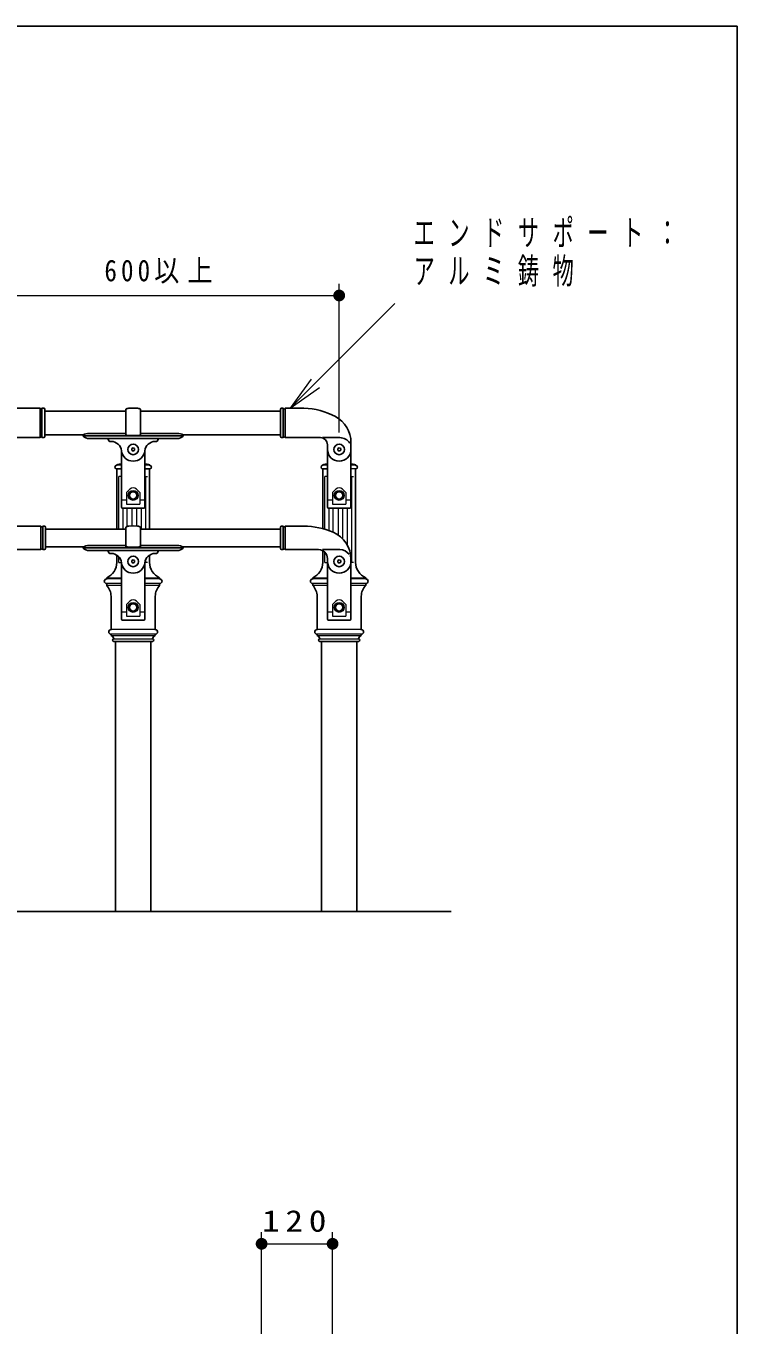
# Model space of a CAD drawing. Units: millimetres on the paper, scale 1:20. Extents: x -365 to 0, y 0 to 257.
# Drawn here: x -60.4 to 0, y 146.6 to 257 of the extents above; entities that cross this region are included whole.
import ezdxf

# ---------------------------------------------------------------- set-up
doc = ezdxf.new("R2010")
doc.units = ezdxf.units.MM
doc.layers.add('1_20', color=3, linetype='Continuous', lineweight=25)
doc.layers.add('NAKAMURA図枠', color=7, linetype='Continuous', lineweight=13)
doc.styles.add('ＭＳ ゴシック', font='')
doc.styles.get('ＭＳ ゴシック').set_extended_font_data('MS Gothic')

# ---------------------------------------------------------------- blocks, each defined once
blk = doc.blocks.new('open_arrow')
at = {"color": 0, "linetype": 'Continuous', "lineweight": -2}
blk.add_lwpolyline([(7.5, 1.25), (0, 0), (7.5, -1.25)], dxfattribs=at)
blk = doc.blocks.new('filled_dot')
at = {"color": 0, "linetype": 'Continuous', "lineweight": -2, "const_width": 1.25}
blk.add_lwpolyline([(-0.625, 0, 1), (0.625, 0, 1)], format="xyb", close=True, dxfattribs=at)

msp = doc.modelspace()

# ---------------------------------------------------------------- linework, layer by layer
at = {"layer": '1_20', "color": 7, "lineweight": 13}
for p, q in [((-63.786, 234.112), (-33.786, 234.112)), ((-33.786, 222.487), (-33.786, 235.112)), ((-37.942, 224.537), (-29.05, 233.429)), ((-52.286, 219.737), (-52.682, 219.737)), ((-49.891, 219.737), (-50.286, 219.737)), ((-34.786, 219.737), (-35.182, 219.737)), ((-32.391, 219.737), (-32.786, 219.737)), ((-52.286, 219.687), (-52.682, 219.687)), ((-52.345, 218.737), (-52.493, 218.737)), ((-52.493, 214.275), (-52.493, 218.737)), ((-49.891, 219.687), (-50.286, 219.687)), ((-50.228, 218.737), (-50.08, 218.737)), ((-50.228, 218.737), (-50.228, 214.275)), ((-34.786, 219.687), (-35.182, 219.687)), ((-34.845, 218.737), (-34.993, 218.737)), ((-34.993, 214.255), (-34.993, 218.737)), ((-32.391, 219.687), (-32.786, 219.687)), ((-32.391, 219.387), (-32.786, 219.387)), ((-32.728, 218.737), (-32.58, 218.737)), ((-32.728, 218.737), (-32.728, 211.437)), ((-51.861, 217.383), (-51.567, 217.672)), ((-50.711, 217.383), (-51.006, 217.672)), ((-34.361, 217.383), (-34.067, 217.672)), ((-33.211, 217.383), (-33.506, 217.672)), ((-52.286, 216.766), (-51.861, 216.766)), ((-51.861, 217.383), (-51.861, 216.379)), ((-50.711, 217.383), (-50.711, 216.379)), ((-50.711, 216.766), (-50.286, 216.766)), ((-34.786, 216.766), (-34.361, 216.766)), ((-34.361, 217.383), (-34.361, 216.379)), ((-33.211, 217.383), (-33.211, 216.379)), ((-33.211, 216.766), (-32.786, 216.766)), ((-52.169, 216.037), (-52.169, 214.275)), ((-51.861, 216.379), (-50.711, 216.379)), ((-51.791, 214.494), (-51.791, 216.037)), ((-51.386, 216.037), (-51.386, 214.53)), ((-50.976, 214.53), (-50.976, 216.037)), ((-50.582, 214.275), (-50.582, 216.037)), ((-34.669, 216.037), (-34.669, 214.149)), ((-34.361, 216.379), (-33.211, 216.379)), ((-34.291, 214.001), (-34.291, 216.037)), ((-33.886, 216.037), (-33.886, 213.779)), ((-33.476, 213.431), (-33.476, 216.037)), ((-33.082, 212.887), (-33.082, 216.037)), ((-34.993, 211.437), (-34.993, 212.292)), ((-52.493, 211.437), (-52.493, 211.902)), ((-52.493, 211.437), (-52.345, 211.437)), ((-50.228, 211.666), (-50.228, 211.437)), ((-50.08, 211.437), (-50.228, 211.437)), ((-34.993, 211.437), (-34.845, 211.437)), ((-32.58, 211.437), (-32.728, 211.437)), ((-53.536, 210.137), (-52.286, 210.137)), ((-52.286, 210.037), (-53.536, 210.037)), ((-50.286, 210.137), (-49.036, 210.137)), ((-49.036, 210.037), (-50.286, 210.037)), ((-36.036, 210.137), (-34.786, 210.137)), ((-34.786, 210.037), (-36.036, 210.037)), ((-32.786, 210.137), (-31.536, 210.137)), ((-31.536, 210.037), (-32.786, 210.037)), ((-52.286, 209.637), (-53.536, 209.637)), ((-52.286, 209.487), (-53.536, 209.487)), ((-49.036, 209.637), (-50.286, 209.637)), ((-49.036, 209.487), (-50.286, 209.487)), ((-34.786, 209.637), (-36.036, 209.637)), ((-34.786, 209.487), (-36.036, 209.487)), ((-31.536, 209.637), (-32.786, 209.637)), ((-31.536, 209.487), (-32.786, 209.487)), ((-51.861, 207.87), (-51.567, 208.16)), ((-51.861, 207.87), (-51.861, 206.867)), ((-50.711, 207.87), (-51.006, 208.16)), ((-50.711, 207.87), (-50.711, 206.867)), ((-34.361, 207.87), (-34.067, 208.16)), ((-34.361, 207.87), (-34.361, 206.867)), ((-33.211, 207.87), (-33.506, 208.16)), ((-33.211, 207.87), (-33.211, 206.867)), ((-52.286, 207.254), (-51.861, 207.254)), ((-51.861, 206.867), (-50.711, 206.867)), ((-50.711, 207.254), (-50.286, 207.254)), ((-34.786, 207.254), (-34.361, 207.254)), ((-34.361, 206.867), (-33.211, 206.867)), ((-33.211, 207.254), (-32.786, 207.254)), ((-49.411, 205.737), (-53.161, 205.737)), ((-31.911, 205.737), (-35.661, 205.737)), ((-49.411, 205.337), (-53.161, 205.337)), ((-53.161, 205.237), (-49.411, 205.237)), ((-52.936, 204.937), (-49.636, 204.937)), ((-31.911, 205.337), (-35.661, 205.337)), ((-35.661, 205.237), (-31.911, 205.237)), ((-35.436, 204.937), (-32.136, 204.937)), ((-40.377, 123.792), (-40.377, 154.567)), ((-40.377, 153.567), (-34.348, 153.567)), ((-34.348, 136.335), (-34.348, 154.567))]:
    msp.add_line(p, q, dxfattribs=at)
at = {"layer": '1_20'}
for p, q in [((-63.786, 224.537), (-59.186, 224.537)), ((-59.186, 224.537), (-59.186, 222.037)), ((-59.036, 224.537), (-58.886, 224.537)), ((-59.036, 224.537), (-59.036, 222.037)), ((-58.786, 224.437), (-58.786, 222.137)), ((-58.786, 224.287), (-51.911, 224.287)), ((-51.911, 224.45), (-51.911, 222.272)), ((-51.661, 224.54), (-51.286, 224.55)), ((-50.911, 224.54), (-51.286, 224.55)), ((-50.661, 224.45), (-50.661, 222.272)), ((-50.661, 224.287), (-38.786, 224.287)), ((-38.786, 222.137), (-38.786, 224.437)), ((-38.536, 224.537), (-38.686, 224.537)), ((-38.536, 222.037), (-38.536, 224.537)), ((-38.386, 222.037), (-38.386, 224.537)), ((-36.786, 224.537), (-38.386, 224.537)), ((-63.786, 222.037), (-59.186, 222.037)), ((-59.036, 222.037), (-58.886, 222.037)), ((-58.786, 222.287), (-55.509, 222.287)), ((-55.536, 222.175), (-55.536, 222.267)), ((-55.046, 222.391), (-51.944, 222.391)), ((-55.036, 222.204), (-51.286, 222.204)), ((-55.036, 221.962), (-54.955, 221.962)), ((-54.618, 221.962), (-53.955, 221.962)), ((-53.618, 221.962), (-48.955, 221.962)), ((-51.919, 222.366), (-51.919, 222.28)), ((-51.911, 222.272), (-51.895, 222.272)), ((-51.661, 222.207), (-50.911, 222.207)), ((-51.286, 222.204), (-47.536, 222.204)), ((-50.677, 222.272), (-50.661, 222.272)), ((-50.654, 222.366), (-50.654, 222.28)), ((-50.629, 222.391), (-47.536, 222.391)), ((-48.618, 221.962), (-47.955, 221.962)), ((-47.618, 221.962), (-47.536, 221.962)), ((-47.063, 222.287), (-38.786, 222.287)), ((-47.036, 222.175), (-47.036, 222.267)), ((-38.536, 222.037), (-38.686, 222.037)), ((-35.386, 222.037), (-38.386, 222.037)), ((-33.736, 222.037), (-35.209, 222.037)), ((-53.411, 221.899), (-53.361, 221.775)), ((-53.269, 221.712), (-53.151, 221.712)), ((-52.286, 220.866), (-52.286, 216.137)), ((-51.286, 221.181), (-51.411, 221.109)), ((-51.411, 220.965), (-51.411, 221.109)), ((-51.286, 220.893), (-51.411, 220.965)), ((-51.161, 221.109), (-51.286, 221.181)), ((-51.161, 220.965), (-51.286, 220.893)), ((-51.161, 220.965), (-51.161, 221.109)), ((-50.286, 220.866), (-50.286, 216.137)), ((-49.304, 221.712), (-49.422, 221.712)), ((-49.161, 221.899), (-49.211, 221.775)), ((-34.786, 221.037), (-34.786, 221.437)), ((-34.786, 220.866), (-34.786, 216.137)), ((-33.786, 221.181), (-33.911, 221.109)), ((-33.911, 220.965), (-33.911, 221.109)), ((-33.786, 220.893), (-33.911, 220.965)), ((-33.661, 221.109), (-33.786, 221.181)), ((-33.661, 220.965), (-33.786, 220.893)), ((-33.661, 220.965), (-33.661, 221.109)), ((-32.786, 221.037), (-32.786, 221.622)), ((-32.786, 220.866), (-32.786, 216.137)), ((-52.682, 219.737), (-52.682, 219.687)), ((-49.891, 219.737), (-49.891, 219.687)), ((-35.182, 219.737), (-35.182, 219.687)), ((-32.391, 219.737), (-32.391, 219.687)), ((-52.286, 219.387), (-52.682, 219.387)), ((-52.682, 214.275), (-52.682, 219.387)), ((-49.891, 219.387), (-50.286, 219.387)), ((-49.891, 214.275), (-49.891, 219.387)), ((-34.786, 219.387), (-35.182, 219.387)), ((-35.182, 214.308), (-35.182, 219.387)), ((-32.391, 211.437), (-32.391, 219.387)), ((-51.474, 217.462), (-51.662, 217.137)), ((-51.662, 217.137), (-51.474, 216.812)), ((-51.099, 217.462), (-51.474, 217.462)), ((-51.474, 216.812), (-51.099, 216.812)), ((-50.911, 217.137), (-51.099, 217.462)), ((-51.099, 216.812), (-50.911, 217.137)), ((-33.974, 217.462), (-34.162, 217.137)), ((-34.162, 217.137), (-33.974, 216.812)), ((-33.599, 217.462), (-33.974, 217.462)), ((-33.974, 216.812), (-33.599, 216.812)), ((-33.411, 217.137), (-33.599, 217.462)), ((-33.599, 216.812), (-33.411, 217.137)), ((-52.186, 216.037), (-50.386, 216.037)), ((-34.686, 216.037), (-32.886, 216.037)), ((-63.719, 214.525), (-59.119, 214.525)), ((-59.119, 214.525), (-59.119, 212.525)), ((-58.969, 214.525), (-58.819, 214.525)), ((-58.969, 214.525), (-58.969, 212.525)), ((-58.719, 214.425), (-58.719, 212.625)), ((-58.719, 214.275), (-51.911, 214.275)), ((-51.911, 214.437), (-51.911, 212.76)), ((-51.661, 214.527), (-51.286, 214.537)), ((-50.911, 214.527), (-51.286, 214.537)), ((-50.661, 214.437), (-50.661, 212.76)), ((-50.661, 214.275), (-38.786, 214.275)), ((-38.786, 212.625), (-38.786, 214.425)), ((-38.536, 214.525), (-38.686, 214.525)), ((-38.536, 212.525), (-38.536, 214.525)), ((-38.386, 212.525), (-38.386, 214.525)), ((-36.786, 214.525), (-38.386, 214.525)), ((-63.719, 212.525), (-59.119, 212.525)), ((-58.969, 212.525), (-58.819, 212.525)), ((-58.719, 212.775), (-55.494, 212.775)), ((-55.536, 212.662), (-55.536, 212.754)), ((-55.046, 212.878), (-51.944, 212.878)), ((-55.036, 212.692), (-51.286, 212.692)), ((-55.036, 212.45), (-54.955, 212.45)), ((-54.618, 212.45), (-53.955, 212.45)), ((-53.618, 212.45), (-48.955, 212.45)), ((-53.411, 212.387), (-53.361, 212.263)), ((-53.269, 212.2), (-53.151, 212.2)), ((-52.682, 211.437), (-52.682, 212.064)), ((-51.919, 212.853), (-51.919, 212.767)), ((-51.911, 212.76), (-51.778, 212.76)), ((-51.661, 212.737), (-50.911, 212.737)), ((-51.286, 212.692), (-47.536, 212.692)), ((-50.795, 212.76), (-50.661, 212.76)), ((-50.654, 212.853), (-50.654, 212.767)), ((-50.629, 212.878), (-47.536, 212.878)), ((-49.891, 211.437), (-49.891, 212.064)), ((-49.304, 212.2), (-49.422, 212.2)), ((-49.161, 212.387), (-49.211, 212.263)), ((-48.618, 212.45), (-47.955, 212.45)), ((-47.618, 212.45), (-47.536, 212.45)), ((-47.079, 212.775), (-38.786, 212.775)), ((-47.036, 212.662), (-47.036, 212.754)), ((-38.536, 212.525), (-38.686, 212.525)), ((-35.536, 212.525), (-38.386, 212.525)), ((-33.736, 212.525), (-35.209, 212.525)), ((-35.182, 211.437), (-35.182, 212.436)), ((-52.286, 211.354), (-52.286, 206.625)), ((-51.286, 211.669), (-51.411, 211.597)), ((-51.411, 211.452), (-51.411, 211.597)), ((-51.286, 211.38), (-51.411, 211.452)), ((-51.161, 211.597), (-51.286, 211.669)), ((-51.161, 211.452), (-51.286, 211.38)), ((-51.161, 211.452), (-51.161, 211.597)), ((-50.286, 211.354), (-50.286, 206.625)), ((-34.786, 211.525), (-34.786, 211.775)), ((-34.786, 211.354), (-34.786, 206.625)), ((-33.786, 211.669), (-33.911, 211.597)), ((-33.911, 211.452), (-33.911, 211.597)), ((-33.786, 211.38), (-33.911, 211.452)), ((-33.661, 211.597), (-33.786, 211.669)), ((-33.661, 211.452), (-33.786, 211.38)), ((-33.661, 211.452), (-33.661, 211.597)), ((-32.786, 211.525), (-32.786, 211.707)), ((-32.786, 211.354), (-32.786, 206.625)), ((-53.536, 210.037), (-53.536, 210.137)), ((-49.036, 210.037), (-49.036, 210.137)), ((-36.036, 210.037), (-36.036, 210.137)), ((-31.536, 210.037), (-31.536, 210.137)), ((-53.536, 209.487), (-53.536, 209.637)), ((-49.036, 209.487), (-49.036, 209.637)), ((-36.036, 209.487), (-36.036, 209.637)), ((-31.536, 209.487), (-31.536, 209.637)), ((-53.161, 208.565), (-53.161, 205.737)), ((-51.474, 207.95), (-51.662, 207.625)), ((-51.662, 207.625), (-51.474, 207.3)), ((-51.099, 207.95), (-51.474, 207.95)), ((-50.911, 207.625), (-51.099, 207.95)), ((-51.099, 207.3), (-50.911, 207.625)), ((-49.411, 208.565), (-49.411, 205.737)), ((-35.661, 208.565), (-35.661, 205.737)), ((-33.974, 207.95), (-34.162, 207.625)), ((-34.162, 207.625), (-33.974, 207.3)), ((-33.599, 207.95), (-33.974, 207.95)), ((-33.411, 207.625), (-33.599, 207.95)), ((-33.599, 207.3), (-33.411, 207.625)), ((-31.911, 208.565), (-31.911, 205.737)), ((-52.186, 206.525), (-50.386, 206.525)), ((-51.474, 207.3), (-51.099, 207.3)), ((-34.686, 206.525), (-32.886, 206.525)), ((-33.974, 207.3), (-33.599, 207.3)), ((-53.161, 205.237), (-53.161, 205.337)), ((-52.936, 204.737), (-49.636, 204.737)), ((-52.786, 204.737), (-52.786, 181.787)), ((-49.786, 181.787), (-49.786, 204.737)), ((-49.411, 205.237), (-49.411, 205.337)), ((-35.661, 205.237), (-35.661, 205.337)), ((-35.436, 204.737), (-32.136, 204.737)), ((-35.286, 204.737), (-35.286, 181.787)), ((-32.286, 181.787), (-32.286, 204.737)), ((-31.911, 205.237), (-31.911, 205.337)), ((-63.786, 181.787), (-24.291, 181.787))]:
    msp.add_line(p, q, dxfattribs=at)
for centre, radius in [((-51.286, 221.037), 0.45), ((-33.786, 221.037), 0.45), ((-51.286, 217.137), 0.312), ((-33.786, 217.137), 0.312), ((-51.286, 211.525), 0.45), ((-33.786, 211.525), 0.45), ((-51.286, 207.625), 0.312), ((-33.786, 207.625), 0.312)]:
    msp.add_circle(centre, radius, dxfattribs=at)
at = {"layer": '1_20', "color": 7, "lineweight": 13}
for centre in [(-51.286, 217.137), (-33.786, 217.137), (-51.286, 207.625), (-33.786, 207.625)]:
    msp.add_circle(centre, 0.425, dxfattribs=at)
at = {"layer": '1_20'}
for centre, radius, start, end in [((-59.111, 224.537), 0.075, 180, 0), ((-58.886, 224.437), 0.1, 0, 90), ((-51.553, 223.848), 0.7, 98.89234, 120.77855), ((-51.019, 223.848), 0.7, 59.22145, 81.10766), ((-38.686, 224.437), 0.1, 90, 180), ((-38.461, 224.537), 0.075, 180, 0), ((-36.944, 218.539), 6, 61.73394, 88.49598), ((-35.286, 221.622), 2.5, 0, 61.73394), ((-59.111, 222.037), 0.075, 0, 180), ((-58.886, 222.137), 0.1, 270, 0), ((-55.023, 221.267), 1.124, 90.67803, 117.17591), ((-54.971, 216.837), 5.368, 90.69431, 96.04239), ((-55.034, 222.662), 0.7, 224.14072, 269.8083), ((-54.786, 220.446), 1.526, 83.66623, 96.33377), ((-53.786, 220.446), 1.526, 83.66623, 96.33377), ((-53.504, 221.862), 0.1, 21.80141, 90), ((-51.944, 222.366), 0.025, 0, 90), ((-51.911, 222.28), 0.0075, 180, 270), ((-51.647, 222.707), 0.5, 238.15077, 268.41352), ((-50.925, 222.707), 0.5, 271.58648, 301.84923), ((-50.661, 222.28), 0.0075, 270, 0), ((-50.629, 222.366), 0.025, 90, 180), ((-49.069, 221.862), 0.1, 90, 158.19859), ((-48.786, 220.446), 1.526, 83.66623, 96.33377), ((-47.786, 220.446), 1.526, 83.66623, 96.33377), ((-47.55, 221.267), 1.124, 62.82409, 89.32197), ((-47.539, 222.662), 0.7, 270.1917, 315.85928), ((-47.601, 216.837), 5.368, 83.95761, 89.30569), ((-38.686, 222.137), 0.1, 180, 270), ((-38.461, 222.037), 0.075, 0, 180), ((-35.386, 221.437), 0.6, 0, 90), ((-33.736, 221.037), 1, 32.50253, 90), ((-53.269, 221.812), 0.1, 201.80141, 270), ((-53.151, 220.837), 0.875, 6.1232, 90), ((-51.286, 220.837), 1, 174.26083, 180), ((-51.286, 221.037), 1, 186.1232, 270), ((-51.286, 221.037), 1, 270, 353.8768), ((-49.422, 220.837), 0.875, 90, 173.8768), ((-51.286, 220.837), 1, 0, 5.73917), ((-49.304, 221.812), 0.1, 270, 338.19859), ((-33.786, 221.037), 1, 180, 0), ((-33.786, 220.837), 1, 174.26083, 180), ((-33.786, 220.837), 1, 0, 5.73917), ((-51.286, 213.319), 6.568, 98.75788, 102.26889), ((-51.286, 213.319), 6.568, 77.73111, 81.24212), ((-33.786, 213.319), 6.568, 98.75788, 102.26889), ((-33.786, 213.319), 6.568, 77.73111, 81.24212), ((-52.682, 219.537), 0.15, 90, 270), ((-49.891, 219.537), 0.15, 270, 90), ((-35.182, 219.537), 0.15, 90, 270), ((-32.391, 219.537), 0.15, 270, 90), ((-52.186, 216.137), 0.1, 180, 270), ((-50.386, 216.137), 0.1, 270, 0), ((-34.686, 216.137), 0.1, 180, 270), ((-32.886, 216.137), 0.1, 270, 0), ((-59.044, 214.525), 0.075, 180, 0), ((-58.819, 214.425), 0.1, 0, 90), ((-51.553, 213.836), 0.7, 98.89234, 120.77855), ((-51.019, 213.836), 0.7, 59.22145, 81.10766), ((-38.686, 214.425), 0.1, 90, 180), ((-38.461, 214.525), 0.075, 180, 0), ((-36.848, 208.025), 6.5, 67.01917, 89.45619), ((-35.286, 211.707), 2.5, 0, 67.01917), ((-59.044, 212.525), 0.075, 0, 180), ((-58.819, 212.625), 0.1, 270, 0), ((-55.023, 211.754), 1.124, 90.67803, 117.17591), ((-54.971, 207.324), 5.368, 90.69431, 96.04239), ((-55.034, 213.15), 0.7, 224.14072, 269.8083), ((-54.786, 210.933), 1.526, 83.66623, 96.33377), ((-53.786, 210.933), 1.526, 83.66623, 96.33377), ((-53.504, 212.35), 0.1, 21.80141, 90), ((-53.269, 212.3), 0.1, 201.80141, 270), ((-53.151, 211.325), 0.875, 6.1232, 90), ((-51.944, 212.853), 0.025, 0, 90), ((-51.911, 212.767), 0.0075, 180, 270), ((-51.634, 213.186), 0.45, 231.90408, 266.47843), ((-50.939, 213.186), 0.45, 273.52157, 308.09592), ((-50.661, 212.767), 0.0075, 270, 0), ((-50.629, 212.853), 0.025, 90, 180), ((-49.422, 211.325), 0.875, 90, 173.8768), ((-49.304, 212.3), 0.1, 270, 338.19859), ((-49.069, 212.35), 0.1, 90, 158.19859), ((-48.786, 210.933), 1.526, 83.66623, 96.33377), ((-47.786, 210.933), 1.526, 83.66623, 96.33377), ((-47.55, 211.754), 1.124, 62.82409, 89.32197), ((-47.539, 213.15), 0.7, 270.1917, 315.85928), ((-47.601, 207.324), 5.368, 83.95761, 89.30569), ((-38.686, 212.625), 0.1, 180, 270), ((-38.461, 212.525), 0.075, 0, 180), ((-35.536, 211.775), 0.75, 0, 90), ((-33.736, 211.525), 1, 37.14646, 90), ((-54.082, 211.426), 1.4, 292.93686, 0.43755), ((-51.286, 211.325), 1, 174.26083, 178.3249), ((-51.286, 211.525), 1, 186.1232, 270), ((-51.286, 211.525), 1, 270, 353.8768), ((-51.286, 211.325), 1, 1.6751, 5.73917), ((-48.491, 211.426), 1.4, 179.56245, 247.06314), ((-36.582, 211.426), 1.4, 292.93686, 0.43755), ((-33.786, 211.525), 1, 180, 0), ((-33.786, 211.325), 1, 174.26083, 178.3249), ((-33.786, 211.325), 1, 1.6751, 5.73917), ((-30.991, 211.426), 1.4, 179.56245, 247.06314), ((-53.536, 209.837), 0.2, 90, 270), ((-49.036, 209.837), 0.2, 270, 90), ((-36.036, 209.837), 0.2, 90, 270), ((-31.536, 209.837), 0.2, 270, 90), ((-54.561, 208.533), 1.4, 1.29396, 42.95511), ((-48.012, 208.533), 1.4, 137.04489, 178.70604), ((-37.061, 208.533), 1.4, 1.29396, 42.95511), ((-30.512, 208.533), 1.4, 137.04489, 178.70604), ((-52.186, 206.625), 0.1, 180, 270), ((-50.386, 206.625), 0.1, 270, 0), ((-34.686, 206.625), 0.1, 180, 270), ((-32.886, 206.625), 0.1, 270, 0), ((-53.161, 205.537), 0.2, 90, 270), ((-49.411, 205.537), 0.2, 270, 90), ((-35.661, 205.537), 0.2, 90, 270), ((-31.911, 205.537), 0.2, 270, 90), ((-53.285, 204.91), 0.35, 4.47753, 69.26226), ((-52.936, 204.837), 0.1, 90, 270), ((-49.287, 204.91), 0.35, 110.73774, 175.52247), ((-49.636, 204.837), 0.1, 270, 90), ((-35.785, 204.91), 0.35, 4.47753, 69.26226), ((-35.436, 204.837), 0.1, 90, 270), ((-31.787, 204.91), 0.35, 110.73774, 175.52247), ((-32.136, 204.837), 0.1, 270, 90)]:
    msp.add_arc(centre, radius, start, end, dxfattribs=at)
at = {"layer": '1_20', "color": 7, "lineweight": 13}
for centre in [(-51.286, 217.387), (-33.786, 217.387), (-51.286, 207.875), (-33.786, 207.875)]:
    msp.add_arc(centre, 0.4, 45.46168, 134.53832, dxfattribs=at)
at = {"layer": 'NAKAMURA図枠', "color": 20, "lineweight": 25}
for p, q in [((0, 257), (-365, 257)), ((0, 0), (0, 257))]:
    msp.add_line(p, q, dxfattribs=at)

# ---------------------------------------------------------------- block references
at = {"layer": '1_20', "color": 7, "lineweight": 13, "xscale": 0.4, "yscale": 0.4}
for name, p, rotation in [('filled_dot', (-33.786, 234.112), 180), ('open_arrow', (-37.942, 224.537), 45), ('filled_dot', (-34.348, 153.567), 180)]:
    msp.add_blockref(name, p, dxfattribs=dict(at, rotation=rotation))
msp.add_blockref('filled_dot', (-40.377, 153.567), dxfattribs=at)

# ---------------------------------------------------------------- texts
at = {"layer": '1_20', "color": 7, "style": 'ＭＳ ゴシック'}
for s, insert, char_height, attachment_point in [('\\T1.64;\\W0.6;エンドサポート：', (-27.469, 239.379), 2.199, 4), ('\\T1.64;\\W0.6;アルミ鋳物\u3000\u3000\u3000', (-27.469, 236.079), 2.199, 4), ('\\T1.33;\\W0.85;600以上', (-48.786, 235.112), 1.833, 8), ('\\T1.33;\\W1.2;120', (-37.363, 154.567), 1.833, 8)]:
    msp.add_mtext(s, dxfattribs=dict(at, insert=insert, char_height=char_height, attachment_point=attachment_point))

doc.saveas('drawing.dxf')
